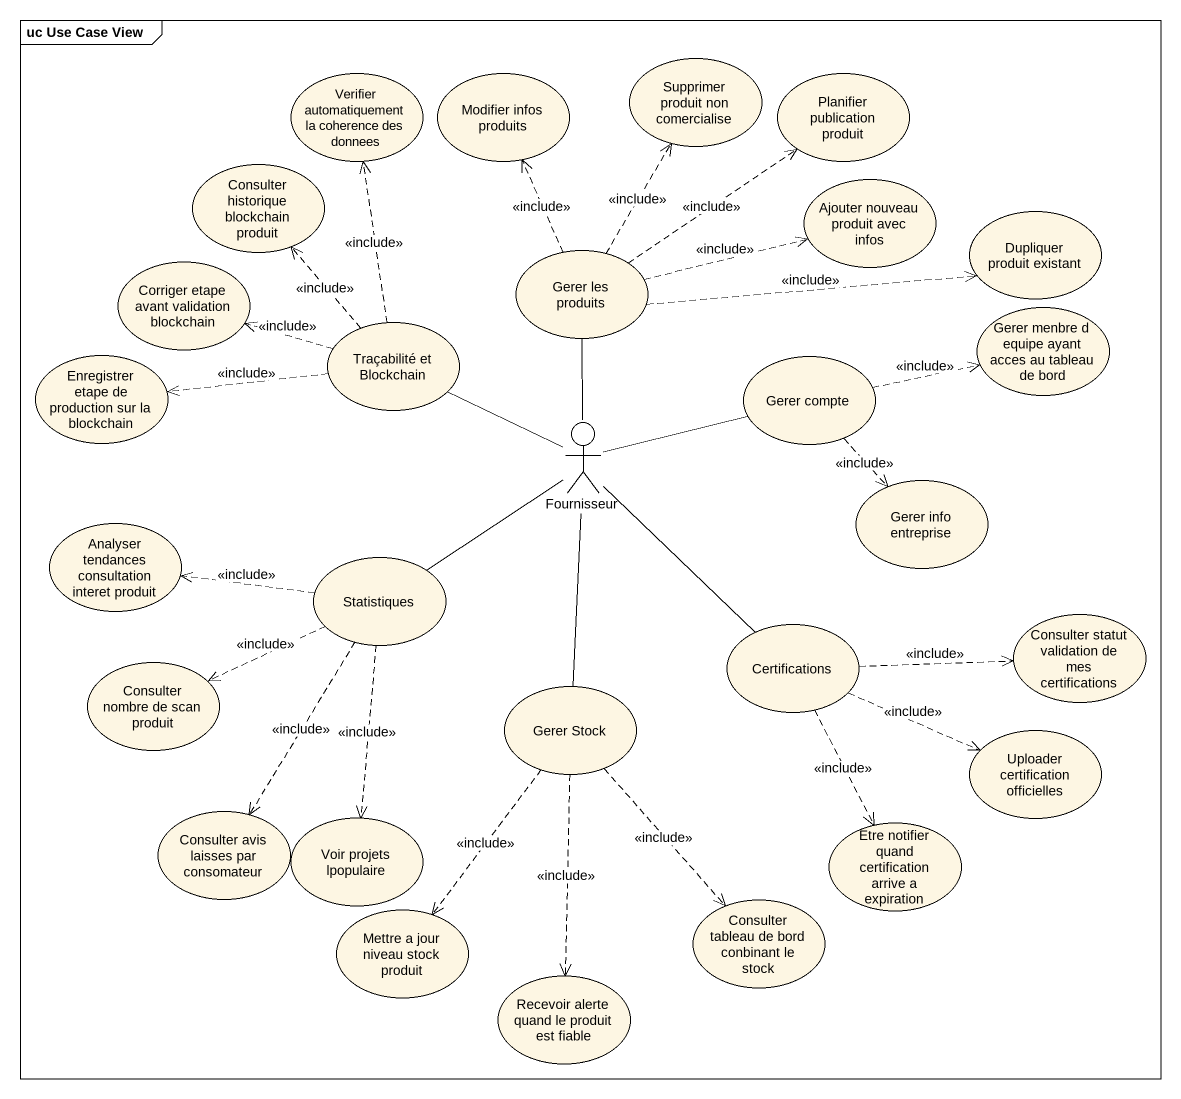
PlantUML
@startuml
mainframe uc Use Case View
usecase "Verifier automatiquement la coherence des donnees" as Verifier_automatiquement_la
usecase "Modifier infos produits" as Modifier_infos_produits
usecase "Supprimer produit non comercialise" as Supprimer_produit_non
usecase "Planifier publication produit" as Planifier_publication
usecase "Consulter historique blockchain produit" as Consulter_historique
usecase "Ajouter nouveau produit avec infos" as Ajouter_nouveau_produit
usecase "Dupliquer produit existant" as Dupliquer_produit_existant
usecase "Corriger etape avant validation blockchain" as Corriger_etape_avant
usecase "Gerer les produits" as Gerer_les_produits
usecase "Traçabilité et Blockchain" as Traçabilité_et_Blockchain
usecase "Gerer menbre d equipe ayant acces au tableau de bord" as Gerer_menbre_d_equipe_ayant
usecase "Enregistrer etape de production sur la blockchain" as Enregistrer_etape_de
usecase "Gerer compte" as Gerer_compte
actor Fournisseur
usecase "Gerer info entreprise" as Gerer_info_entreprise
usecase "Analyser tendances consultation interet produit" as Analyser_tendances
usecase Statistiques
usecase "Consulter statut validation de mes certifications" as Consulter_statut_validation
usecase "Consulter nombre de scan produit" as Consulter_nombre_de_scan
usecase Certifications
usecase "Gerer Stock" as Gerer_Stock
usecase "Uploader certification officielles" as Uploader_certification
usecase "Consulter avis laisses par consomateur" as Consulter_avis_laisses_par
usecase "Voir projets lpopulaire" as Voir_projets_lpopulaire
usecase "Etre notifier quand certification arrive a expiration" as Etre_notifier_quand
usecase "Consulter tableau de bord conbinant le stock" as Consulter_tableau_de_bord
usecase "Mettre a jour niveau stock produit" as Mettre_a_jour_niveau_stock
usecase "Recevoir alerte quand le produit est fiable" as Recevoir_alerte_quand_le
Gerer_les_produits .up.> Modifier_infos_produits : <<include>>
Gerer_les_produits .up.> Supprimer_produit_non : <<include>>
Gerer_les_produits .up.> Planifier_publication : <<include>>
Gerer_les_produits .right.> Ajouter_nouveau_produit : <<include>>
Gerer_les_produits .right.> Dupliquer_produit_existant : <<include>>
Traçabilité_et_Blockchain .up.> Verifier_automatiquement_la : <<include>>
Traçabilité_et_Blockchain .up.> Consulter_historique : <<include>>
Traçabilité_et_Blockchain .left.> Corriger_etape_avant : <<include>>
Traçabilité_et_Blockchain .left.> Enregistrer_etape_de : <<include>>
Gerer_compte .right.> Gerer_menbre_d_equipe_ayant : <<include>>
Gerer_compte ..> Gerer_info_entreprise : <<include>>
Fournisseur -up- Gerer_les_produits
Fournisseur -left- Traçabilité_et_Blockchain
Fournisseur -right- Gerer_compte
Fournisseur -- Statistiques
Fournisseur -- Certifications
Fournisseur -- Gerer_Stock
Statistiques .left.> Analyser_tendances : <<include>>
Statistiques .left.> Consulter_nombre_de_scan : <<include>>
Statistiques ..> Consulter_avis_laisses_par : <<include>>
Statistiques ..> Voir_projets_lpopulaire : <<include>>
Certifications .right.> Consulter_statut_validation : <<include>>
Certifications .right.> Uploader_certification : <<include>>
Certifications ..> Etre_notifier_quand : <<include>>
Gerer_Stock ..> Consulter_tableau_de_bord : <<include>>
Gerer_Stock ..> Mettre_a_jour_niveau_stock : <<include>>
Gerer_Stock ..> Recevoir_alerte_quand_le : <<include>>
@enduml
